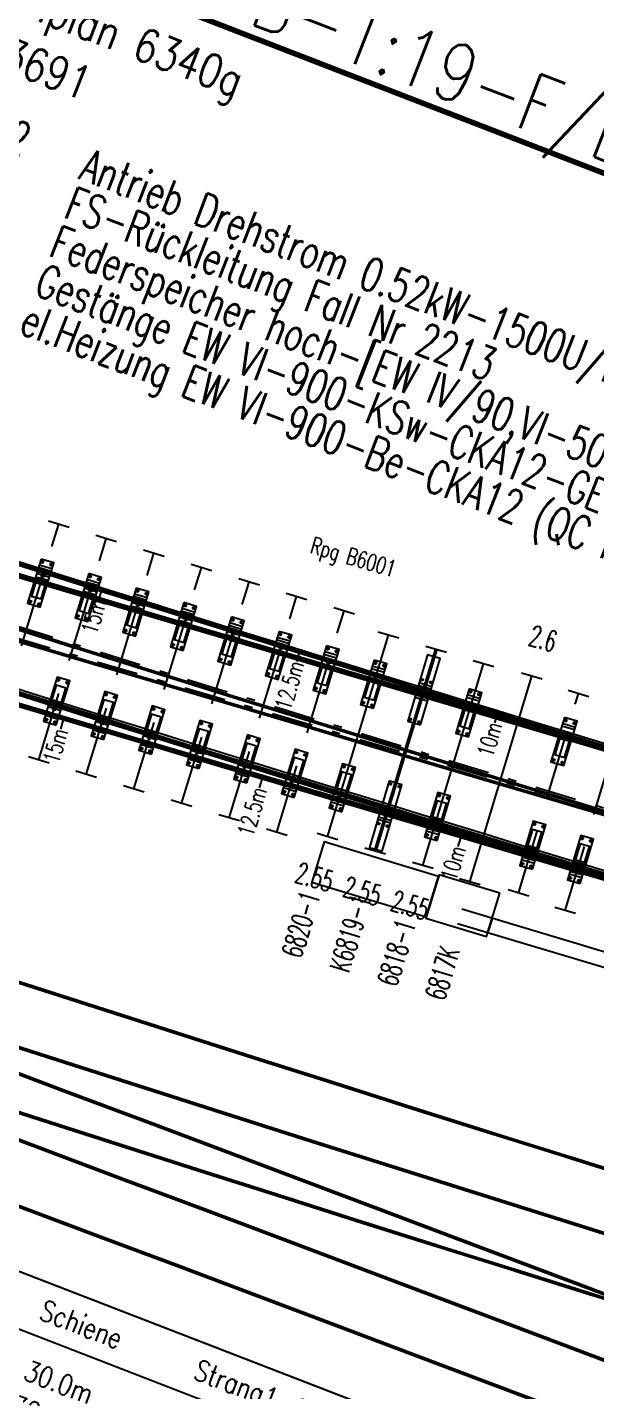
# Model space of a CAD drawing. Header units: millimetres. Extents: x 2688706 to 2690835, y 1254387 to 1255241.
# Drawn here: x 2689263.22 to 2689270.08, y 1254925.55 to 1254942 of the extents above; entities that cross this region are included whole.
import ezdxf
from ezdxf.enums import TextEntityAlignment as Align

# ---------------------------------------------------------------- set-up
doc = ezdxf.new("R2010")
doc.units = ezdxf.units.MM
doc.linetypes.add('STRICHLINIE', pattern=[0.75, 0.5, -0.25])
doc.linetypes.add('STRICHPUNKT', pattern=[1, 0.5, -0.25, 0, -0.25])
for name, color, linetype in [('A-HS-0014-_____', 1, 'STRICHPUNKT'), ('A-N1-0014-_____', 1, 'STRICHPUNKT'), ('BS-TR-B-Gleisstrang-LinieGeometrie', 7, 'Continuous'), ('BS-TR-N-Gleisstrang-LinieGeometrie', 7, 'Continuous'), ('D-TB-0014-_____', 7, 'Continuous'), ('G-EM-0014-_____', 1, 'Continuous'), ('G-GE-0014-_____', 1, 'Continuous'), ('H-HS-0014-_____', 7, 'Continuous'), ('H-N1-0014-_____', 7, 'Continuous'), ('K-DD-0014-_____', 1, 'Continuous'), ('K-HS-0014-_____', 1, 'Continuous'), ('K-N1-0014-_____', 1, 'Continuous'), ('L-HS-0014-_____', 4, 'Continuous'), ('L-N1-0014-_____', 3, 'Continuous'), ('P-OF-0014-_____', 7, 'Continuous'), ('P-ON-0014-_____', 7, 'Continuous'), ('S-OF-0014-_____', 7, 'STRICHLINIE'), ('S-ON-0014-_____', 7, 'Continuous'), ('T-DD-0014-_____', 7, 'Continuous'), ('T-EM-0014-_____', 1, 'Continuous'), ('T-GE-0014-_____', 1, 'Continuous'), ('T-PP-0014-_____', 7, 'Continuous'), ('T-SS-0014-_____', 7, 'Continuous'), ('T-WW-0014-_____', 6, 'Continuous')]:
    doc.layers.add(name, color=color, linetype=linetype)
doc.layers.add('P-PT', color=7, linetype='Continuous', plot=False)
doc.styles.add('R6', font='simplex.shx', dxfattribs={"width": 0.6})
doc.styles.add('R7', font='simplex.shx', dxfattribs={"width": 0.7})
doc.styles.add('R8', font='simplex.shx', dxfattribs={"width": 0.8})
doc.styles.get("Standard").update_dxf_attribs({"font": 'arial.ttf'})

# ---------------------------------------------------------------- blocks, each defined once
blk = doc.blocks.new('WeiVlpWeiBez')
at = {"lineweight": 80}
blk.add_line((0, 0), (0, 0), dxfattribs=at)
at = {"lineweight": 80, "style": 'R8', "width": 0.8}
blk.add_attdef('WVP_WNR1', text='', height=0.7, dxfattribs=at).set_placement((0, 0), align=Align.RIGHT)
blk.add_attdef('WVP_WBE1', (0, 0), '', height=0.7, dxfattribs=at)
at = {"color": 7, "style": 'R6', "width": 0.6}
blk.add_attdef('WVP_WNR2', text='', height=0.25, dxfattribs=at).set_placement((0, 0), align=Align.RIGHT)
for tag, p in [('WVP_WBE2', (0, 0)), ('WVP_WVPN', (0, -0.4107919181288739))]:
    blk.add_attdef(tag, p, '', height=0.25, dxfattribs=at)
at = {"color": 7, "lineweight": 30, "style": 'R8', "width": 0.8}
for tag, p in [('WVP_WTPN', (0, -0.8999999999999999)), ('WVP_WSAP', (0, -1.6)), ('WVP_WZUS', (0, -2.3)), ('WVP_WWV', (0, -3))]:
    blk.add_attdef(tag, p, '', height=0.4, dxfattribs=at)
blk = doc.blocks.new('WeiVlpSchwelleL')
at = {"color": 7}
for p, q in [((-0.4999999999999905, -0.1300000000000073), (-0.4999999999999832, 0.1299999999999694)), ((0.5000000000000135, -0.130000000000005), (0.5000000000000135, 0.1299999999999717))]:
    blk.add_line(p, q, dxfattribs=at)
at = {"color": 0, "linetype": 'ByBlock', "lineweight": -2}
blk.add_line((-0.4999999999999868, -1.183033536314004e-14), (0.5000000000000118, 4.669396854307774e-15), dxfattribs=at)
at = {"style": 'R6', "width": 0.6}
blk.add_attdef('LAENGE', text='', height=0.25, rotation=89.99999999999999, dxfattribs=at).set_placement((-1.229737067022953, 0.007106245459261308, 6e-06), align=Align.MIDDLE)
at = {"style": 'R6', "width": 0.6, "flags": 1}
for tag, p in [('WVP-SKML', (-5, 0, 2e-06)), ('WVP-SKMR', (3, 0, 2e-06))]:
    blk.add_attdef(tag, text='', height=0.25, rotation=180, dxfattribs=at).set_placement(p, align=Align.MIDDLE_CENTER)
at = {"style": 'R6', "width": 0.6}
blk.add_attdef('BEZEICHNUNG', text='', height=0.25, rotation=180, dxfattribs=at).set_placement((-2.249999999999987, -5.373479439185756e-14, 2), align=Align.MIDDLE_LEFT)
at = {"style": 'R6', "width": 0.6, "flags": 1}
blk.add_attdef('VERSCHIEBUNG', text='', height=0.25, rotation=180, dxfattribs=at).set_placement((-1.470197398034461, -5.373479439185758e-14, 2), align=Align.MIDDLE_LEFT)
for tag, p in [('VERKLINKS', (-0.8749999999999833, -5.426408495180606e-14, 2e-06)), ('VERKRECHTS', (0.8611075787621026, -8.736039560677224e-05, 2e-06))]:
    blk.add_attdef(tag, text='', height=0.25, rotation=180, dxfattribs=at).set_placement(p, align=Align.MIDDLE)
at = {"color": 1, "extrusion": (-1, -6.123233995736769e-17, 1.224646799147353e-16), "style": 'R6', "width": 0.6, "flags": 8}
blk.add_attdef('WVP-ANL', text='', height=0.25, rotation=270, dxfattribs=at).set_placement((1.179971919316135e-14, -7.187955122291877e-15, 0.4999999999999868), align=Align.MIDDLE)
at = {"color": 1, "extrusion": (1, -1.608122649676636e-16, 1.224646799147353e-16), "style": 'R6', "width": 0.6, "flags": 8}
blk.add_attdef('WVP-ANR', text='', height=0.25, rotation=270, dxfattribs=at).set_placement((-1.65451836612779e-14, -4.265120563609635e-14, 0.50000000000001), align=Align.MIDDLE)
blk = doc.blocks.new('pla_RpgB6000')
at = {"color": 0, "linetype": 'ByBlock', "lineweight": -2}
for points in [[(-0.1850000000000005, -0.07999999999999982), (0.3749999999999997, -0.07999999999999989), (0.3749999999999997, 0.08000000000000011), (-0.1850000000000004, 0.08000000000000018)], [(0.04099999999999909, -0.05999999999999978), (0.2769999999999991, -0.05999999999999978), (0.2769999999999991, 0.06000000000000022), (0.04099999999999909, 0.06000000000000022)]]:
    blk.add_lwpolyline(points, close=True, dxfattribs=at)
for points in [[(-0.1090000000000009, 0.0800000000000002), (-0.1090000000000009, -0.07999999999999974)], [(-0.0760000000000001, 0.08000000000000017), (-0.07600000000000012, -0.07999999999999984)]]:
    blk.add_lwpolyline(points, dxfattribs=at)
at = {"color": 1, "linetype": 'ByBlock', "lineweight": -2}
blk.add_lwpolyline([(1.221245327087673e-15, 0.08000000000000017), (1.165734175856414e-15, -0.07999999999999985)], dxfattribs=at)
at = {"color": 2, "linetype": 'ByBlock', "lineweight": -2}
blk.add_lwpolyline([(0.07600000000000005, 0.08000000000000013), (0.076, -0.07999999999999982)], dxfattribs=at)
at = {"color": 0, "linetype": 'ByBlock', "lineweight": -2}
for centre in [(-0.1550000000000004, 0.05500000000000022), (0.3449999999999996, 0.05499999999999999), (-0.1550000000000003, -0.05499999999999976), (0.3449999999999996, -0.05500000000000005)]:
    blk.add_circle(centre, 0.013, dxfattribs=at)
at = {"color": 1, "linetype": 'ByBlock', "lineweight": -2}
blk.add_circle((0, 0), 0.02, dxfattribs=at)
at = {"layer": 'P-PT', "color": 0, "linetype": 'ByBlock', "lineweight": -2}
for p in [(-0.1550000000000004, 0.05500000000000022), (0.3449999999999996, 0.05499999999999999), (-0.1550000000000003, -0.05499999999999976), (0.3449999999999995, -0.05500000000000005)]:
    blk.add_point(p, dxfattribs=at)
at = {"color": 0, "linetype": 'ByBlock', "lineweight": -2, "style": 'R7', "width": 0.7}
blk.add_attdef('WVP-PBEZ', text='', height=0.025, rotation=269.9999999999999, dxfattribs=at).set_placement((-0.09200000000000011, 1.734723475976807e-16), align=Align.MIDDLE_CENTER)
at = {"style": 'R7', "width": 0.7}
blk.add_attdef('WVP-PLNR', text='', height=0.2, dxfattribs=at).set_placement((0, 0), align=Align.MIDDLE_LEFT)
at = {"style": 'R7', "width": 0.7, "flags": 1}
for tag, p in [('WVP-PLFK', (0.5366666666666617, -0.2000000000000028)), ('WVP-PLSP', (0.5433333333333366, -0.4000000000000057)), ('WVP-PLDI', (0.5, -0.5999999999999943))]:
    blk.add_attdef(tag, text='', height=0.2, dxfattribs=at).set_placement(p, align=Align.MIDDLE)
blk = doc.blocks.new('WeiVlpAbstMarkeL')
blk.add_line((0, 0), (-0.1500000000000004, -1.110223024625157e-16))
at = {"style": 'R7', "width": 0.7}
blk.add_attdef('ATTR', text='', height=0.2, dxfattribs=at).set_placement((-0.1500000000000004, -1.110223024625157e-16), align=Align.MIDDLE_RIGHT)
blk = doc.blocks.new('WeiVlpAbstZeile')
for points in [[(0, 0), (0, -0.45)], [(6.6, 1.110223024625157e-16), (6.6, -0.4499999999999999)]]:
    blk.add_lwpolyline(points)
at = {"style": 'R8', "width": 0.8}
for tag, p in [('ATTR1', (1.1, -0.35)), ('ATTR2', (3.3, -0.35)), ('ATTR3', (5.5, -0.35))]:
    blk.add_attdef(tag, text='', height=0.25, dxfattribs=at).set_placement(p, align=Align.CENTER)
blk = doc.blocks.new('WeiVlpAbstSub')
blk.add_lwpolyline([(6.6, 1.110223024625157e-16), (-3.979970649922726e-17, 1.110223024625157e-16), (-3.979970649922726e-17, -0.6499999999999999), (6.6, -0.6499999999999999)], close=True)
at = {"style": 'R8', "width": 0.8}
for tag, p in [('ATTR1', (1.1, -0.45)), ('ATTR2', (3.3, -0.45)), ('ATTR3', (5.5, -0.45))]:
    blk.add_attdef(tag, text='', height=0.25, dxfattribs=at).set_placement(p, align=Align.CENTER)
blk = doc.blocks.new('swm_Gest_CKA12_xxx_HV1')
blk.add_lwpolyline([(0.3849999999999909, -0.02500000000000571), (-0.3799999999999955, -0.02500000000000566), (-0.3799999999999955, -0.5750000000000028), (0.3849999999999908, -0.5750000000000028)], close=True)
blk.add_circle((0, 0), 0.001)
at = {"invisible_edges": 10}
blk.add_3dface([(-0.3799999999999955, -0.5380000000000771, 0.001), (-0.3799999999999955, -0.3350000000000273, 0.001), (0.3849999999999909, -0.3350000000000273, 0.001), (0.3849999999999908, -0.5380000000000771, 0.001)], dxfattribs=at)
at = {"flags": 1}
blk.add_attdef('WVP-FOLGEBLOCK', (0, 0), '', height=0.025, dxfattribs=at)
for tag, p in [('WVP-ZEICHNENACH1', (0.002499999999997733, -0.3450000000000273)), ('WVP-ZEICHNENACH2', (0.002499999999997749, -0.5280000000000771))]:
    blk.add_attdef(tag, p, '', height=0.025, rotation=63.00000000000001, dxfattribs=at)
blk = doc.blocks.new('WvpSwm_71018162722')
at = {"linetype": 'Continuous'}
for p, q in [((-3.943475374141542, -3.273378376306443), (-8.13234066091377, -3.601411281755759)), ((-3.928961308316218, -3.455801899716217), (-8.118184790706266, -3.783862950256449))]:
    blk.add_line(p, q, dxfattribs=at)
at = {"rotation": 4.43651734641039}
blk.add_blockref('swm_Gest_CKA12_xxx_HV1', (-8.161520466339198, -3.25763840767266), dxfattribs=at)
at = {"layer": 'T-GE-0014-_____', "style": 'R7', "width": 0.6999999999999998}
for tag, p in [('SWM_BEZ', (-0.1652425273850895, 1.993162037352555)), ('SWM_SAP', (-0.1239318955388171, 1.494871528014418))]:
    blk.add_attdef(tag, p, '', height=0.4, rotation=184.7392520778298, dxfattribs=at)
blk = doc.blocks.new('WvpSwm_71018162727')
at = {"layer": 'T-EM-0014-_____', "style": 'R7', "width": 0.6999999999999998}
for tag, p in [('SWM_SAP', (0.3304850547701221, -3.986324074705113)), ('SWM_BEZ', (0.3717956866163945, -4.484614584043252))]:
    blk.add_attdef(tag, p, '', height=0.4, rotation=4.739252077829845, dxfattribs=at)
blk = doc.blocks.new('WvpSwm_7101816274')
at = {"layer": 'T-EM-0014-_____', "style": 'R7', "width": 0.6999999999999998}
for tag, p in [('SWM_BEZ', (-0.370070143800433, 4.484757305436666)), ('SWM_SAP', (-0.3289512389337119, 3.986450938165923))]:
    blk.add_attdef(tag, p, '', height=0.4000000000000001, rotation=184.7172067616752, dxfattribs=at)
blk = doc.blocks.new('swm_FeSp_L')
blk.add_lwpolyline([(-0.3799999999999952, -0.0450000000000042), (-1.819999999999995, -0.04500000000000275), (-1.819999999999995, -0.5550000000000027), (-0.3799999999999957, -0.5550000000000043)], close=True)
blk.add_circle((0, 0), 0.001)
at = {"color": 7, "style": 'R7', "width": 0.7}
for tag, p in [('SWM_SAP', (0, -1.5)), ('SWM_BEZ', (0, -2))]:
    blk.add_attdef(tag, p, '', height=0.4, dxfattribs=at)
blk = doc.blocks.new('WvpSwm_7101917101')
at = {"rotation": 4.414480509222374}
blk.add_blockref('swm_FeSp_L', (0, 0), dxfattribs=at)
at = {"layer": 'T-EM-0014-_____', "style": 'R7', "width": 0.6999999999999998}
for tag, p in [('SWM_SAP', (0.1154565200576485, -1.495549996481619)), ('SWM_BEZ', (0.1539420267435503, -1.994066661975493))]:
    blk.add_attdef(tag, p, '', height=0.4, rotation=4.414480509222374, dxfattribs=at)
blk = doc.blocks.new('pla_RpgB6001')
at = {"color": 0, "linetype": 'ByBlock', "lineweight": -2}
blk.add_lwpolyline([(0.3749999999999997, 0.08000000000000011), (-0.4650000000000002, 0.08000000000000022), (-0.4650000000000003, -0.07999999999999978), (0.3749999999999997, -0.07999999999999989)], close=True, dxfattribs=at)
for points in [[(-0.1080000000000001, 0.08000000000000018), (-0.1080000000000001, -0.07999999999999975)], [(-0.0760000000000001, 0.08000000000000017), (-0.07600000000000012, -0.07999999999999984)]]:
    blk.add_lwpolyline(points, dxfattribs=at)
at = {"color": 1, "linetype": 'ByBlock', "lineweight": -2}
blk.add_lwpolyline([(1.221245327087673e-15, 0.08000000000000017), (1.165734175856414e-15, -0.07999999999999985)], dxfattribs=at)
at = {"color": 2, "linetype": 'ByBlock', "lineweight": -2}
blk.add_lwpolyline([(0.07600000000000005, 0.08000000000000013), (0.076, -0.07999999999999982)], dxfattribs=at)
at = {"color": 0, "linetype": 'ByBlock', "lineweight": -2}
for centre in [(-0.3300000000000001, 0), (-0.1550000000000001, 0.05500000000000018), (0.345, 0.05500000000000012), (-0.1550000000000002, -0.05499999999999982), (0.3449999999999996, -0.0549999999999999)]:
    blk.add_circle(centre, 0.012, dxfattribs=at)
at = {"color": 1, "linetype": 'ByBlock', "lineweight": -2}
blk.add_circle((0, 0), 0.02, dxfattribs=at)
at = {"layer": 'P-PT', "color": 0, "linetype": 'ByBlock', "lineweight": -2}
for p in [(-0.3300000000000001, 0), (-0.1550000000000001, 0.05500000000000018), (0.345, 0.05500000000000012), (-0.1550000000000002, -0.05499999999999982), (0.3449999999999996, -0.0549999999999999)]:
    blk.add_point(p, dxfattribs=at)
at = {"style": 'R7', "width": 0.7}
blk.add_attdef('WVP-PBEZ', text='', height=0.025, rotation=269.5935867152447, dxfattribs=at).set_placement((-0.0925000000000001, -9.7144514654701e-17), align=Align.MIDDLE_CENTER)
blk.add_attdef('WVP-PLNR', text='', height=0.2, dxfattribs=at).set_placement((0, 0), align=Align.MIDDLE_LEFT)
at = {"style": 'R7', "width": 0.7, "flags": 1}
for tag, p in [('WVP-PLFK', (0.5366666666666667, -0.2)), ('WVP-PLSP', (0.5433333333333333, -0.3999999999999999)), ('WVP-PLDI', (0.4999999999999999, -0.6))]:
    blk.add_attdef(tag, text='', height=0.2, dxfattribs=at).set_placement(p, align=Align.MIDDLE)
blk = doc.blocks.new('WvpSwm_7111014465')
at = {"layer": 'T-GE-0014-_____', "style": 'R7', "width": 0.6999999999999998}
for tag, p in [('SWM_BEZ', (-0.2905164689705657, 3.487922043460387)), ('SWM_SAP', (-0.2490141162604687, 2.989647465823186))]:
    blk.add_attdef(tag, p, '', height=0.4000000000000001, rotation=184.7612973939846, dxfattribs=at)
blk = doc.blocks.new('Weiche-14')
at = {"layer": 'A-HS-0014-_____', "flags": 128}
blk.add_lwpolyline([(421.08543, 16.34465, -0.0162866445366345), (364.68931, 13.51426)], format="xyb", dxfattribs=at)
at = {"layer": 'A-N1-0014-_____', "flags": 128}
blk.add_lwpolyline([(421.08543, 16.34465, -0.0005004820583355327), (373.9069, 12.48086, -0.002643607657813), (364.76497, 11.79032)], format="xyb", dxfattribs=at)
at = {"layer": 'D-TB-0014-_____', "flags": 128}
blk.add_lwpolyline([(401.3456509446838, 7.905393207827885), (401.3456509446838, 1.055393207827886), (421.1456509446839, 1.055393207827886), (421.1456509446839, 7.905393207827885)], close=True, dxfattribs=at)
at = {"layer": 'H-HS-0014-_____', "flags": 128}
for points in [[(421.0234637121023, 17.09208573580884, -0.01628664453663441), (364.6761292868455, 14.26414417025615, -0.01628664453663441)], [(421.1473962878964, 15.59721426419105, -0.01628664453663442), (364.7024907131539, 12.76437582974381, -0.01628664453663442)]]:
    blk.add_lwpolyline(points, format="xyb", dxfattribs=at)
at = {"layer": 'H-N1-0014-_____', "flags": 128}
for points in [[(421.0234638609347, 17.09208574814693, -0.000500482058335468), (373.8464302967145, 13.2284183020638, -0.002643607657813163), (364.7124342324677, 12.53847773278756, -0.002643607657813163)], [(421.1473961390559, 15.59721425185126, -0.0005004820583354682), (373.9673697032883, 11.73330169793553, -0.002643607657813146), (364.8175057675321, 11.04216226721246, -0.002643607657813146)]]:
    blk.add_lwpolyline(points, format="xyb", dxfattribs=at)
at = {"layer": 'K-DD-0014-_____'}
for p, q in [((421.0231745360921, 17.09557376924272), (347.9175793983597, 11.03473563358954)), ((421.1476853143713, 15.59372621836155), (400.4287675304497, 13.87601901964891))]:
    blk.add_line(p, q, dxfattribs=at)
at = {"layer": 'K-HS-0014-_____', "flags": 128}
for points in [[(364.6760677768507, 14.26764362971733, 0.01628664453663441), (421.0231745360921, 17.09557376924272, 0.01628664453663441)], [(364.7019195489165, 12.79687081045495, 0.01628664453663441), (421.1447110820867, 15.62960314607608, 0.01628664453663441)], [(364.7025522231486, 12.76087637028263, 0.01628664453663441), (421.1476854639066, 15.59372623075717, 0.01628664453663441)]]:
    blk.add_lwpolyline(points, format="xyb", dxfattribs=at)
at = {"layer": 'K-N1-0014-_____', "flags": 128}
for points in [[(421.0231746856191, 17.09557378163663, -0.000500482058335466), (373.8461481047659, 13.23190690747288, -0.00264360765781314), (364.7121890655525, 12.54196913554051, -0.00264360765781314)], [(421.1476853143713, 15.59372621836155, -0.0005004820583354675), (373.9676518952369, 11.72981309252646, -0.002643607657813155), (364.8177509344472, 11.03867086445939, -0.002643607657813155)]]:
    blk.add_lwpolyline(points, format="xyb", dxfattribs=at)
at = {"layer": 'L-HS-0014-_____', "flags": 128}
for points in [[(421.0234637121023, 17.09208573580884, -0.005994877477405406), (400.3038915662675, 15.62421670664393, -0.005994877477405406)], [(421.1473962878964, 15.59721426419105, -0.005987783753766868), (400.4165250409098, 14.12824917115078, -0.005987783753766868)]]:
    blk.add_lwpolyline(points, format="xyb", dxfattribs=at)
at = {"layer": 'L-N1-0014-_____', "flags": 128}
for points in [[(421.0234638609347, 17.09208574814693, -0.0002197390082260926), (400.3111163386992, 15.38409402884256, -0.0002197390082260926)], [(421.1473961390559, 15.59721425185126, -0.0002198027609466917), (400.4277247587646, 13.88862124883935, -0.0002198027609466917)]]:
    blk.add_lwpolyline(points, format="xyb", dxfattribs=at)
at = {"layer": 'D-TB-0014-_____'}
for name, p, values in [('WeiVlpAbstSub', (407.9456509446838, 7.905393207827885), {'ATTR1': 'Schiene', 'ATTR2': 'Strang1-2', 'ATTR3': 'Strang1-3'}), ('WeiVlpAbstZeile', (407.9456509446838, 7.05539320782789), {'ATTR1': '30.0m', 'ATTR2': '519'}), ('WeiVlpAbstZeile', (407.9456509446838, 6.605393207827888), {'ATTR1': '32.5m', 'ATTR2': '610'})]:
    blk.add_blockref(name, p, dxfattribs=at).add_auto_attribs(values)
at = {"layer": 'G-EM-0014-_____'}
ref = blk.add_blockref('WvpSwm_71018162727', (419.8563783443997, 14.93883446027256), dxfattribs=at)
ref.add_attrib('SWM_BEZ', 'FS-Rückleitung Fall Nr 2213', (404, 20), dxfattribs={"layer": 'T-EM-0014-_____', "height": 0.4, "style": 'R7', "width": 0.6999999999999998})
ref = blk.add_blockref('WvpSwm_7101917101', (411.4800421698255, 14.27231196793991), dxfattribs=at)
ref.add_attrib('SWM_BEZ', 'Federspeicher hoch-[EW IV/90,VI-500-2600]-KSw-CKA12-L (104 Tellerfedern)', (404, 19.5), dxfattribs={"layer": 'T-EM-0014-_____', "height": 0.4, "style": 'R7', "width": 0.6999999999999998})
ref = blk.add_blockref('WvpSwm_7101816274', (419.6426422610814, 17.5290311490759), dxfattribs=at)
ref.add_attrib('SWM_BEZ', 'el.Heizung EW VI-900-Be-CKA12 (QC rechts/droite)', (404, 18.5), dxfattribs={"layer": 'T-EM-0014-_____', "height": 0.4000000000000001, "style": 'R7', "width": 0.6999999999999998})
ref.add_attrib('SWM_SAP', '250-01-4212', (400.5, 18.5), dxfattribs={"layer": 'T-EM-0014-_____', "height": 0.4000000000000001, "style": 'R7', "width": 0.6999999999999998})
at = {"layer": 'G-GE-0014-_____'}
ref = blk.add_blockref('WvpSwm_7111014465', (419.6415630587991, 17.52994510883088), dxfattribs=at)
ref.add_attrib('SWM_BEZ', 'Antrieb Drehstrom 0.52kW-1500U/min-5s-10:1-KCC42/7(Vmax160km/h)-mZK(KS)-R', (404, 20.5), dxfattribs={"layer": 'T-GE-0014-_____', "height": 0.4000000000000001, "style": 'R7', "width": 0.6999999999999998})
ref.add_attrib('SWM_SAP', '240-00-2012', (400.5, 20.5), dxfattribs={"layer": 'T-GE-0014-_____', "height": 0.4000000000000001, "style": 'R7', "width": 0.6999999999999998})
ref = blk.add_blockref('WvpSwm_71018162722', (419.6425596398178, 17.53002773009457), dxfattribs=at)
ref.add_attrib('SWM_BEZ', 'Gestänge EW VI-900-KSw-CKA12-GEG-mZK', (404, 19), dxfattribs={"layer": 'T-GE-0014-_____', "height": 0.4, "style": 'R7', "width": 0.6999999999999998})
at = {"layer": 'P-OF-0014-_____'}
for p, rotation in [((410.7252161215171, 16.27034864493549), 274.3995980099353), ((411.9206713042291, 16.36245257019159), 274.4366016613644), ((408.9333692524776, 16.13391087696248), 274.2902812981141), ((409.530669889808, 16.17917624501941), 274.3264659031258), ((406.5420604998751, 15.95484623777309), 274.2192322597103), ((407.140393154542, 15.99932649272085), 274.2190419032593), ((407.7387127964552, 16.04402178511519), 274.2187405040626), ((408.3360502276785, 16.08885939141829), 274.2543686865195), ((405.3453571567956, 15.8665309132033), 274.2192469450143), ((405.9437150847962, 15.91058103865015), 274.2193032562694), ((410.8402860710917, 14.77474400847724), 94.39959800993742), ((412.0367067243882, 14.86692797504737), 94.43660166136725), ((412.634888440288, 14.91334127900359), 94.47379518100175), ((408.4473298446174, 14.59295462464732), 94.25436868651842), ((409.0455861908721, 14.63807988212949), 94.29028129810776), ((409.6438312220598, 14.6834198751654), 94.32646590312297), ((406.6524235418455, 14.45886261196409), 94.2192322597119), ((407.2507509582001, 14.50334613502285), 94.21904190325985), ((407.8490624894932, 14.54804411612143), 94.21874050405906), ((406.0540802753651, 14.41459355239664), 94.21930325626747)]:
    blk.add_blockref('pla_RpgB6000', p, dxfattribs=dict(at, rotation=rotation))
at = {"layer": 'P-ON-0014-_____'}
ref = blk.add_blockref('pla_RpgB6001', (410.1302125833936, 16.19502804971128), dxfattribs=dict(at, rotation=274.7127808881896))
ref.add_attrib('WVP-PLNR', 'Rpg B6001', dxfattribs={"layer": 'T-PP-0014-_____', "height": 0.2, "rotation": 4.712780888189563, "style": 'R7', "width": 0.6999999999999998}).set_placement((408.2296988400963, 17.38784350784278), align=Align.MIDDLE_LEFT)
at = {"layer": 'P-ON-0014-_____', "rotation": 94.71275859020085}
blk.add_blockref('pla_RpgB6001', (410.2448575859316, 14.69236700892727), dxfattribs=at)
at = {"layer": 'S-OF-0014-_____'}
for p, xscale, rotation in [((412.5763852927456, 15.66106627181995), 2.6, 94.47379518100301), ((408.9894779418669, 15.3859924444277), 2.8, 94.29028129811236), ((411.9786889615081, 15.61469095314072), 2.52, 94.43660166136654), ((407.1955723767214, 15.25133197128997), 2.800000000000001, 94.21904190325822), ((407.7938880982548, 15.29602677851619), 2.8, 94.21874050406157), ((408.3916903709318, 15.34090250761579), 2.8, 94.25436868652056), ((405.4005390186202, 15.11853709305655), 2.8, 94.21924694501008), ((405.9988976930991, 15.1625871190592), 2.8, 94.21930325627049), ((406.5972421937284, 15.2068520816207), 2.8, 94.2192322597092)]:
    blk.add_blockref('WeiVlpSchwelleL', p, dxfattribs=dict(at, xscale=xscale, rotation=rotation))
at = {"layer": 'S-ON-0014-_____'}
ref = blk.add_blockref('WeiVlpSchwelleL', (411.3804783468677, 15.56849407133353), dxfattribs=dict(at, xscale=2.6, rotation=94.43651734640888))
ref.add_attrib('BEZEICHNUNG', '6817K', dxfattribs={"layer": 'T-SS-0014-_____', "height": 0.25, "rotation": 94.43651734640888, "style": 'R6', "width": 0.6}).set_placement((411.5952400359268, 12.80048137240295), align=Align.MIDDLE_LEFT)
ref.add_attrib('LAENGE', '2.6', dxfattribs={"layer": 'T-SS-0014-_____', "height": 0.25, "rotation": 4.436517346408797, "style": 'R6', "oblique": 359.9999999999999, "width": 0.6}).set_placement((411.2430690801402, 17.33952966394213), align=Align.MIDDLE)
ref = blk.add_blockref('WeiVlpSchwelleL', (410.7827510135224, 15.52254740265198), dxfattribs=dict(at, xscale=2.55, rotation=94.39959800993394))
ref.add_attrib('BEZEICHNUNG', '6818-1', dxfattribs={"layer": 'T-SS-0014-_____', "height": 0.25, "rotation": 94.39959800993394, "style": 'R6', "width": 0.6}).set_placement((410.9959853656898, 12.75106547420096), align=Align.MIDDLE_LEFT)
ref.add_attrib('LAENGE', '2.55', dxfattribs={"layer": 'T-SS-0014-_____', "height": 0.25, "rotation": 4.399598009933855, "style": 'R6', "oblique": 359.9999999999999, "width": 0.6}).set_placement((410.9129945901475, 13.74764704670924), align=Align.MIDDLE)
ref = blk.add_blockref('WeiVlpSchwelleL', (409.5872506679743, 15.43129657915233), dxfattribs=dict(at, xscale=2.55, rotation=94.3264659031227))
ref.add_attrib('BEZEICHNUNG', '6820-1', dxfattribs={"layer": 'T-SS-0014-_____', "height": 0.25, "rotation": 94.3264659031227, "style": 'R6', "width": 0.6}).set_placement((409.7974966236203, 12.65228433940831), align=Align.MIDDLE_LEFT)
ref.add_attrib('LAENGE', '2.55', dxfattribs={"layer": 'T-SS-0014-_____', "height": 0.25, "rotation": 4.326465903122685, "style": 'R6', "width": 0.6}).set_placement((409.7157547105817, 13.64896935536255), align=Align.MIDDLE)
at = {"layer": 'S-ON-0014-_____', "color": 6, "lineweight": 50}
ref = blk.add_blockref('WeiVlpSchwelleL', (410.1850084062169, 15.47681490189473), dxfattribs=dict(at, xscale=2.55, rotation=94.36290939562802))
ref.add_attrib('BEZEICHNUNG', 'K6819-1', dxfattribs={"layer": 'T-SS-0014-_____', "height": 0.25, "rotation": 94.36290939562802, "style": 'R6', "width": 0.6}).set_placement((410.3967373935039, 12.70166645793917), align=Align.MIDDLE_LEFT)
ref.add_attrib('LAENGE', '2.55', dxfattribs={"layer": 'T-SS-0014-_____', "height": 0.25, "rotation": 4.362909395628041, "style": 'R6', "width": 0.6}).set_placement((410.314373504709, 13.69830014856272), align=Align.MIDDLE)
at = {"layer": 'T-DD-0014-_____', "rotation": 94.739283}
for p, values in [((411.0528171763054, 16.32689725801936), {'ATTR': '10m'}), ((408.5588932362711, 16.15271619342172), {'ATTR': '12.5m'}), ((406.0644769938503, 15.98573334554806), {'ATTR': '15m'}), ((411.1817009325512, 14.76961833031237), {'ATTR': '10m'}), ((408.6901504511011, 14.5642498989655), {'ATTR': '12.5m'}), ((406.1985782709753, 14.35914488847993), {'ATTR': '15m'})]:
    blk.add_blockref('WeiVlpAbstMarkeL', p, dxfattribs=at).add_auto_attribs(values)
at = {"layer": 'T-WW-0014-_____'}
blk.add_blockref('WeiVlpWeiBez', (400.5, 23), dxfattribs=at).add_auto_attribs({'WVP_WNR1': 'W-14: ', 'WVP_WBE1': '%%uEW VI-900-B-1:19-F/Be,R%%u', 'WVP_WTPN': 'nach Typenplan 6340g', 'WVP_WSAP': 'SAP 99153691'})

msp = doc.modelspace()

# ---------------------------------------------------------------- linework, layer by layer
at = {"layer": 'BS-TR-B-Gleisstrang-LinieGeometrie', "lineweight": 50}
for points in [[(2689252.2642495, 1254938.23636254, 454.070429910734), (2689253.2220811, 1254937.92084703, 454.07751975751), (2689254.18027905, 1254937.60644585, 454.084609604285), (2689255.13884205, 1254937.29315942, 454.091699451061), (2689256.0977688, 1254936.98098816, 454.098789297836), (2689257.05705801, 1254936.66993249, 454.1058791446119), (2689258.01670838, 1254936.35999285, 454.112968991387), (2689258.97671861, 1254936.05116964, 454.120058838163), (2689259.9370874, 1254935.74346329, 454.127148684938), (2689260.89781345, 1254935.4368742, 454.134238531714), (2689261.85889546, 1254935.1314028, 454.141328378489), (2689262.82033214, 1254934.82704951, 454.1484182252649), (2689263.78212218, 1254934.52381472, 454.15550807204), (2689264.74426427, 1254934.22169885, 454.162597918816), (2689265.70675713, 1254933.92070231, 454.169687765591), (2689266.66959944, 1254933.62082551, 454.176777612366), (2689267.6327899, 1254933.32206885, 454.183867459142), (2689268.59632722, 1254933.02443274, 454.190957305917), (2689269.56021008, 1254932.72791758, 454.1980471526931), (2689270.52443719, 1254932.43252376, 454.205136999468)], [(2689270.52467133, 1254932.39522779, 454.208100168109), (2689269.55900502, 1254932.68111385, 454.201788065549), (2689268.59335088, 1254932.96704104, 454.195566323895), (2689267.62770893, 1254933.25300936, 454.189434942998), (2689266.66207915, 1254933.53901881, 454.1833939227089), (2689265.69646156, 1254933.82506938, 454.177443262883), (2689264.73085615, 1254934.11116108, 454.171582963378), (2689263.76526293, 1254934.39729391, 454.165813024049), (2689262.79968189, 1254934.68346786, 454.160133444759), (2689261.83411305, 1254934.96968294, 454.154544225369), (2689260.86855639, 1254935.25593915, 454.149045365745), (2689259.90301193, 1254935.54223647, 454.143636865755), (2689258.93747966, 1254935.82857493, 454.138318725268), (2689257.97195959, 1254936.1149545, 454.133090944155), (2689257.00645172, 1254936.4013752, 454.1279535222901), (2689256.04095605, 1254936.68783702, 454.122906459549), (2689255.07547258, 1254936.97433996, 454.117949755809), (2689254.11000131, 1254937.26088402, 454.113083410952), (2689253.14454225, 1254937.5474692, 454.108307424861), (2689252.17909539, 1254937.83409551, 454.103621797418)], [(2689252.34827722, 1254933.23391224, 454.405743523359), (2689253.29927503, 1254932.91481656, 454.4125794505539), (2689254.25062791, 1254932.59678103, 454.419502431582), (2689255.20233466, 1254932.27980604, 454.42644497923), (2689256.15439411, 1254931.96389198, 454.433387526878), (2689257.10680507, 1254931.64903924, 454.440330074526), (2689258.05956636, 1254931.33524822, 454.447272622174), (2689259.0126768, 1254931.0225193, 454.454215169822), (2689259.96613521, 1254930.71085288, 454.46115771747), (2689260.91994039, 1254930.40024934, 454.468100265119), (2689261.87409117, 1254930.09070906, 454.475042812767), (2689262.82858635, 1254929.78223244, 454.481985360415), (2689263.78342476, 1254929.47481985, 454.488927908063), (2689264.7386052, 1254929.16847167, 454.495870455711), (2689265.6941265, 1254928.8631883, 454.502813003359), (2689266.64998746, 1254928.55897009, 454.509755551007), (2689267.60618689, 1254928.25581745, 454.516698098656), (2689268.56272361, 1254927.95373073, 454.523640646304), (2689269.51959644, 1254927.65271032, 454.5305831939521), (2689270.47680417, 1254927.35275658, 454.5375257416001)], [(2689252.16353768, 1254932.6945921, 454.448383171952), (2689253.10268699, 1254932.34123529, 454.457925536201), (2689254.04183629, 1254931.98787848, 454.467636863846), (2689254.98098559, 1254931.63452167, 454.477455184943), (2689255.92013489, 1254931.28116486, 454.4873560477), (2689256.8592842, 1254930.92780805, 454.497339452319), (2689257.7984335, 1254930.57445124, 454.507405399003), (2689258.7375828, 1254930.22109443, 454.517553887957), (2689259.6767321, 1254929.86773762, 454.527784919386), (2689260.61588141, 1254929.51438081, 454.538098493499), (2689261.55503071, 1254929.161024, 454.548494610504), (2689262.49418001, 1254928.80766719, 454.558973270611), (2689263.43332931, 1254928.45431038, 454.569534474036), (2689264.37247862, 1254928.10095358, 454.580178220992), (2689265.31162792, 1254927.74759677, 454.5909045116929), (2689266.25077722, 1254927.39423996, 454.6017133463581), (2689267.18992653, 1254927.04088315, 454.612604725209), (2689268.12907583, 1254926.68752634, 454.623578648463), (2689269.06822513, 1254926.33416953, 454.634635116345), (2689270.00737443, 1254925.98081272, 454.645774129079), (2689270.94652374, 1254925.62745591, 454.656995686891), (2689271.88567304, 1254925.2740991, 454.66829979001)]]:
    msp.add_polyline3d(points, dxfattribs=at)
at = {"layer": 'BS-TR-N-Gleisstrang-LinieGeometrie', "color": 1, "lineweight": 50, "true_color": 0xff0000}
for points in [[(2689252.82877661, 1254938.83727373, 454.0130539516661), (2689253.77666966, 1254938.52544475, 454.020075343239), (2689254.72492128, 1254938.21470787, 454.027096734812), (2689255.6735302, 1254937.9050635, 454.034118126385), (2689256.62249518, 1254937.59651204, 454.041139517958), (2689257.57181496, 1254937.28905391, 454.048160909531), (2689258.52148826, 1254936.98268951, 454.055182301104), (2689259.47151384, 1254936.67741924, 454.062203692677), (2689260.42189044, 1254936.37324353, 454.06922508425), (2689261.37261678, 1254936.07016276, 454.076246475823), (2689262.32369162, 1254935.76817734, 454.083267867397), (2689263.27511368, 1254935.46728768, 454.09028925897), (2689264.22688171, 1254935.16749416, 454.097310650543), (2689265.17899444, 1254934.86879719, 454.104332042116), (2689266.13145062, 1254934.57119717, 454.111353433689), (2689267.08424897, 1254934.27469448, 454.118374825262), (2689268.03738823, 1254933.97928953, 454.125396216835), (2689268.99086714, 1254933.68498271, 454.132417608408), (2689269.94468442, 1254933.3917744, 454.139438999981), (2689270.89883883, 1254933.09966499, 454.1464603915541)], [(2689270.73687709, 1254933.11207277, 454.148292111776), (2689269.77124127, 1254933.39794967, 454.141979974166), (2689268.80561764, 1254933.6838677, 454.1357581998), (2689267.84000618, 1254933.96982687, 454.129626788528), (2689266.8744069, 1254934.25582718, 454.1235857402), (2689265.90881981, 1254934.54186862, 454.117635054673), (2689264.94324491, 1254934.82795119, 454.111774731802), (2689263.97768219, 1254935.1140749, 454.106004771444), (2689263.01213167, 1254935.40023974, 454.100325173463), (2689262.04659333, 1254935.68644571, 454.094735937717), (2689261.08106719, 1254935.97269282, 454.089237064076), (2689260.11555325, 1254936.25898105, 454.083828552404), (2689259.1500515, 1254936.54531042, 454.0785104025711), (2689258.18456194, 1254936.83168091, 454.07328261445), (2689257.21908459, 1254937.11809254, 454.068145187913), (2689256.25361945, 1254937.40454529, 454.063098122837), (2689255.2881665, 1254937.69103918, 454.0581414190989), (2689254.32272576, 1254937.97757419, 454.05327507658), (2689253.35729723, 1254938.26415033, 454.048499095162), (2689252.3918809, 1254938.55076759, 454.043813474731)], [(2689252.67186459, 1254937.31477547, 454.135001443376), (2689253.62083424, 1254937.00298778, 454.142017902982), (2689254.57016215, 1254936.69229262, 454.1490343625879), (2689255.51984706, 1254936.3826904, 454.156050822195), (2689256.46988772, 1254936.07418153, 454.163067281801), (2689257.42028285, 1254935.76676643, 454.170083741407), (2689258.37103121, 1254935.46044549, 454.177100201013), (2689259.32213154, 1254935.15521912, 454.184116660619), (2689260.27358257, 1254934.85108773, 454.191133120226), (2689261.22538304, 1254934.54805172, 454.198149579832), (2689262.1775317, 1254934.24611149, 454.205166039438), (2689263.13002728, 1254933.94526744, 454.212182499044), (2689264.08286851, 1254933.64551997, 454.21919895865), (2689265.03605415, 1254933.34686948, 454.226215418256), (2689265.98958291, 1254933.04931637, 454.233231877863), (2689266.94345355, 1254932.75286102, 454.240248337469), (2689267.89766479, 1254932.45750383, 454.247264797075), (2689268.85221538, 1254932.1632452, 454.254281256681), (2689269.80710404, 1254931.8700855, 454.261297716287), (2689270.76232951, 1254931.57802514, 454.268314175894)], [(2689270.3124655, 1254931.67838256, 454.267908224348), (2689269.34676868, 1254931.96427776, 454.261596156827), (2689268.38108404, 1254932.25021409, 454.255374447877), (2689267.41541158, 1254932.53619153, 454.249243097348), (2689266.4497513, 1254932.8222101, 454.24320210509), (2689265.4841032, 1254933.10826979, 454.237251470961), (2689264.51846728, 1254933.39437061, 454.231391194814), (2689263.55284355, 1254933.68051254, 454.225621276508), (2689262.587232, 1254933.96669559, 454.219941715905), (2689261.62163264, 1254934.25291977, 454.214352512866), (2689260.65604547, 1254934.53918506, 454.208853667257), (2689259.69047049, 1254934.82549147, 454.203445178946), (2689258.7249077, 1254935.111839, 454.198127047802), (2689257.75935711, 1254935.39822765, 454.192899273695), (2689256.79381871, 1254935.68465742, 454.187761856501), (2689255.82829252, 1254935.9711283, 454.182714796095), (2689254.86277852, 1254936.2576403, 454.177758092353), (2689253.89727673, 1254936.54419342, 454.172891745161), (2689252.93178714, 1254936.83078765, 454.168115754394)], [(2689252.63617415, 1254933.92609868, 454.35026330161), (2689253.5855681, 1254933.60760627, 454.357108293753), (2689254.53531613, 1254933.29017132, 454.364033669455), (2689255.48541707, 1254932.97379422, 454.370969640882), (2689256.43586975, 1254932.65847537, 454.3779056123091), (2689257.38667299, 1254932.34421515, 454.384841583736), (2689258.3378256, 1254932.03101395, 454.3917775551629), (2689259.2893264, 1254931.71887217, 454.39871352659), (2689260.24117422, 1254931.40779018, 454.4056494980169), (2689261.19336788, 1254931.09776839, 454.412585469443), (2689262.14590619, 1254930.78880716, 454.41952144087), (2689263.09878798, 1254930.48090689, 454.426457412297), (2689264.05201205, 1254930.17406795, 454.433393383724), (2689265.00557724, 1254929.86829073, 454.440329355151), (2689265.95948235, 1254929.5635756, 454.447265326578), (2689266.91372621, 1254929.25992295, 454.454201298005), (2689267.86830763, 1254928.95733314, 454.461137269432), (2689268.82322543, 1254928.65580657, 454.468073240859), (2689269.77847842, 1254928.35534359, 454.475009212286), (2689270.73406541, 1254928.05594458, 454.481945183713)], [(2689252.42691335, 1254933.39459014, 454.392542570379), (2689253.36606265, 1254933.04123333, 454.402090604322), (2689254.30521196, 1254932.68787652, 454.411807203455), (2689255.24436126, 1254932.33451971, 454.421624027906), (2689256.18351056, 1254931.9811629, 454.431523529553), (2689257.12265986, 1254931.62780609, 454.441505708594), (2689258.06180917, 1254931.27444928, 454.451570565236), (2689259.00095847, 1254930.92109247, 454.461718099681), (2689259.94010777, 1254930.56773566, 454.471948312137), (2689260.87925707, 1254930.21437885, 454.482261202814), (2689261.81840638, 1254929.86102204, 454.492656771918), (2689262.75755568, 1254929.50766524, 454.503135019665), (2689263.69670498, 1254929.15430843, 454.513695946265), (2689264.63585428, 1254928.80095162, 454.524339551935), (2689265.57500359, 1254928.44759481, 454.535065836891), (2689266.51415289, 1254928.094238, 454.545874801351), (2689267.45330219, 1254927.74088119, 454.5567664455371), (2689268.39245149, 1254927.38752438, 454.5677407696691), (2689269.3316008, 1254927.03416757, 454.578797773971), (2689270.2707501, 1254926.68081076, 454.589937458668), (2689271.2098994, 1254926.32745395, 454.601159823988), (2689272.14904871, 1254925.97409714, 454.612464870158), (2689273.08819801, 1254925.62074033, 454.623852597409), (2689274.02734731, 1254925.26738352, 454.635323005973)], [(2689252.9187629, 1254932.25358898, 454.467380265181), (2689253.86803101, 1254931.93606672, 454.474275010135), (2689254.81765138, 1254931.61959949, 454.4811967828201), (2689255.76762281, 1254931.30418769, 454.488118555505), (2689256.71794416, 1254930.9898317, 454.495040328189), (2689257.66861423, 1254930.67653192, 454.501962100874), (2689258.61963186, 1254930.36428873, 454.5088838735591), (2689259.57099587, 1254930.05310251, 454.515805646244), (2689260.52270508, 1254929.74297366, 454.522727418928), (2689261.47475833, 1254929.43390255, 454.529649191613), (2689262.42715443, 1254929.12588956, 454.536570964298), (2689263.37989222, 1254928.81893507, 454.543492736983), (2689264.33297051, 1254928.51303947, 454.550414509667), (2689265.28638812, 1254928.20820313, 454.557336282352), (2689266.24014388, 1254927.90442643, 454.564258055037), (2689267.19423662, 1254927.60170975, 454.571179827722), (2689268.14866515, 1254927.30005345, 454.5781016004061), (2689269.10342829, 1254926.99945791, 454.585023373091), (2689270.05852487, 1254926.6999235, 454.591945145776), (2689271.01395371, 1254926.40145059, 454.598866918461), (2689271.96971362, 1254926.10403955, 454.605788691145), (2689272.92580343, 1254925.80769074, 454.61271046383), (2689273.88222196, 1254925.51240454, 454.619632236515)], [(2689252.83931132, 1254931.64123725, 454.513777961736), (2689253.77846062, 1254931.28788044, 454.523494560869), (2689254.71760992, 1254930.93452363, 454.5333113853201), (2689255.65675923, 1254930.58116682, 454.543210886967), (2689256.59590853, 1254930.22781001, 454.553193066008), (2689257.53505783, 1254929.8744532, 454.56325792265), (2689258.47420713, 1254929.52109639, 454.573405457095), (2689259.41335644, 1254929.16773958, 454.583635669551), (2689260.35250574, 1254928.81438277, 454.5939485602279), (2689261.29165504, 1254928.46102596, 454.604344129332), (2689262.23080434, 1254928.10766915, 454.614822377079), (2689263.16995365, 1254927.75431234, 454.625383303679), (2689264.10910295, 1254927.40095553, 454.636026909349), (2689265.04825225, 1254927.04759872, 454.6467531943049), (2689265.98740156, 1254926.69424192, 454.657562158765), (2689266.92655086, 1254926.34088511, 454.668453802951), (2689267.86570016, 1254925.9875283, 454.679428127082), (2689268.80484946, 1254925.63417149, 454.6904851313849), (2689269.74399877, 1254925.28081468, 454.701624816082), (2689270.68314807, 1254924.92745787, 454.712847181401), (2689271.62229737, 1254924.57410106, 454.724152227572), (2689272.56144667, 1254924.22074425, 454.735539954823), (2689273.50059598, 1254923.86738744, 454.747010363387), (2689274.43974528, 1254923.51403063, 454.758563453498)]]:
    msp.add_polyline3d(points, dxfattribs=at)

# ---------------------------------------------------------------- block references
at = {"extrusion": (0.01856783197081398, 0.078322802670633, 0.9967551224838128), "rotation": 172.1538819283246}
msp.add_blockref('Weiche-14', (-2326851.235015703, -1835463.384711666, 148676.4978498291), dxfattribs=at)

doc.saveas('drawing.dxf')
